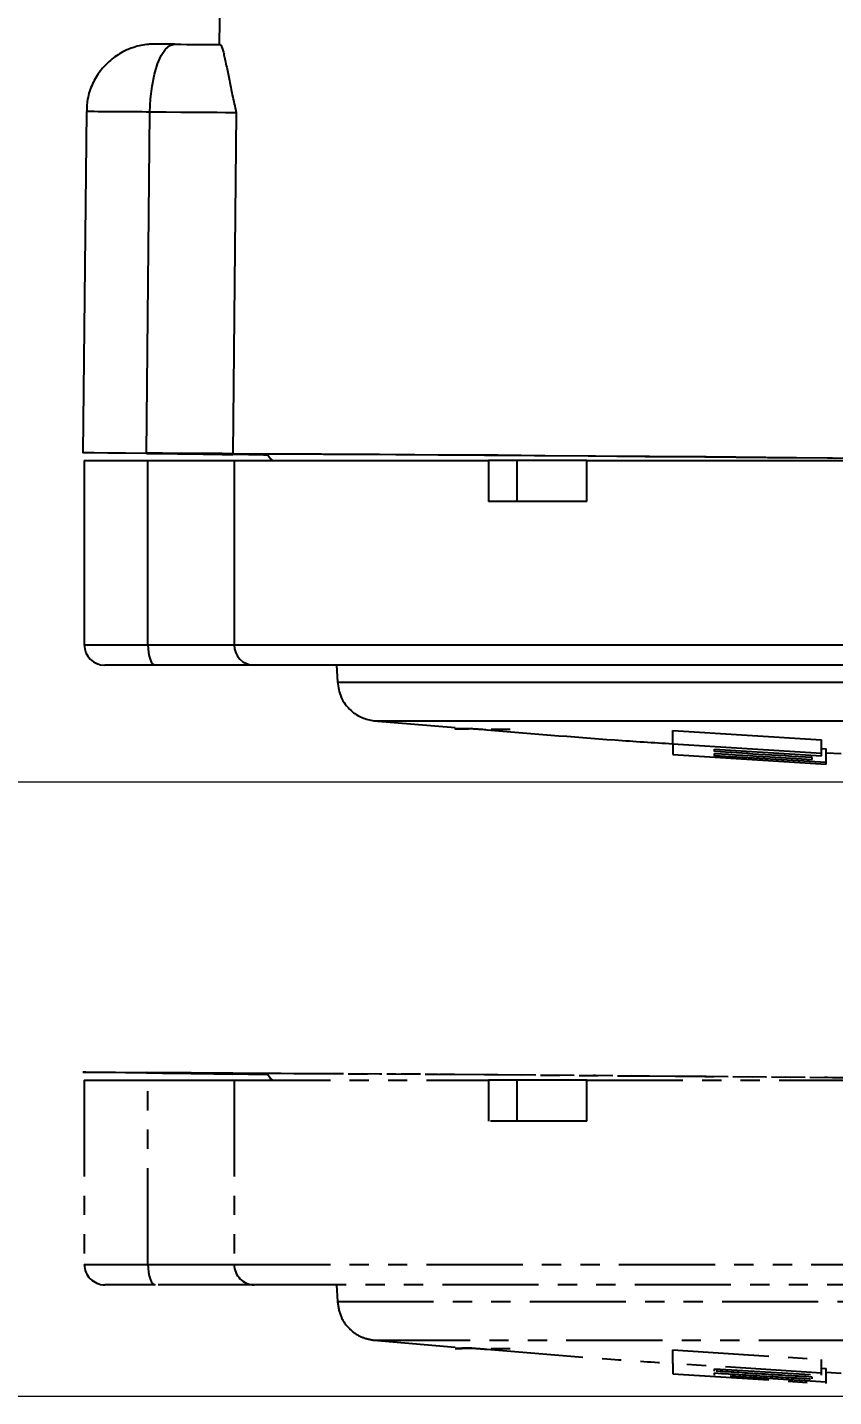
# Model space of a CAD drawing. Header units: millimetres. Extents: x 2454 to 4226, y 715 to 1968.
# Drawn here: x 3118.8 to 3172, y 792.8 to 883.1 of the extents above; entities that cross this region are included whole.
import ezdxf

# ---------------------------------------------------------------- set-up
doc = ezdxf.new("R2010")
doc.units = ezdxf.units.MM
doc.linetypes.add('PHANTOM', pattern=[12.7, 6.35, -1.27, 1.27, -1.27, 1.27, -1.27])
doc.layers.add('标注', color=3, linetype='Continuous', lineweight=13)
doc.styles.add('SLDTEXTSTYLE1', font='txt.shx', dxfattribs={"width": 0.7, "bigfont": 'gbcbig.shx'})
doc.dimstyles.new('SLDDIMSTYLE12$0', dxfattribs={"dimtxt": 12, "dimasz": 10, "dimexe": 0, "dimexo": 0.0625, "dimgap": 0.875, "dimtad": 1, "dimdec": 1, "dimlfac": 1.8, "dimrnd": 1e-09, "dimzin": 12, "dimdsep": 46, "dimtxsty": 'SLDTEXTSTYLE1', "dimcen": 0.09, "dimdle": 8.16, "dimclrd": 3, "dimclre": 3, "dimadec": 0, "dimazin": 3, "dimtfac": 1, "dimtdec": 1, "dimtofl": 0, "dimtmove": 0, "dimatfit": 3, "dimfxl": 0, "dimfrac": 2, "dimtolj": 1, "dimlwd": 5, "dimlwe": 5, "dimarcsym": 0})

# ---------------------------------------------------------------- blocks, each defined once
blk = doc.blocks.new('*D50')
at = {"layer": 'Defpoints', "color": 0, "transparency": 16777216}
for p in [(3205.353, 1072.804), (3019.249, 833.301), (3203.378, 833.301)]:
    blk.add_point(p, dxfattribs=at)
at = {"layer": '标注', "color": 3, "lineweight": 5, "transparency": 16777216}
blk.add_line((3205.291, 1072.804), (3019.249, 1072.804), dxfattribs=at)
at = {"layer": '标注', "color": 3, "linetype": 'Continuous', "lineweight": 5, "transparency": 16777216}
for p, q in [((3019.249, 1062.804), (3019.249, 843.301)), ((3203.316, 833.301), (3019.249, 833.301))]:
    blk.add_line(p, q, dxfattribs=at)
at = {"layer": '标注', "color": 3, "transparency": 16777216}
for points in [[(3017.583, 1062.804), (3020.916, 1062.804), (3019.249, 1072.804)], [(3017.583, 843.301), (3020.916, 843.301), (3019.249, 833.301)]]:
    blk.add_solid(points, dxfattribs=at)
at = {"layer": '标注', "color": 0, "transparency": 16777216, "insert": (3004.66, 912.633), "char_height": 12, "attachment_point": 5, "rotation": 90, "style": 'SLDTEXTSTYLE1'}
blk.add_mtext('\\A1;{\\fSimSun|b0|i0|c134|p2;\\H2.28571x;245}', dxfattribs=at)
blk = doc.blocks.new('*D64')
at = {"layer": 'Defpoints', "color": 0, "transparency": 16777216}
for p in [(3203.378, 833.301), (3018.945, 792.761), (3202.827, 792.761)]:
    blk.add_point(p, dxfattribs=at)
at = {"layer": '标注', "color": 3, "lineweight": 5, "transparency": 16777216}
blk.add_line((3203.316, 833.301), (3018.945, 833.301), dxfattribs=at)
at = {"layer": '标注', "color": 3, "linetype": 'Continuous', "lineweight": 5, "transparency": 16777216}
for p, q in [((3018.945, 823.301), (3018.945, 802.761)), ((3202.765, 792.761), (3018.945, 792.761))]:
    blk.add_line(p, q, dxfattribs=at)
at = {"layer": '标注', "color": 3, "transparency": 16777216}
for points in [[(3017.279, 823.301), (3020.612, 823.301), (3018.945, 833.301)], [(3017.279, 802.761), (3020.612, 802.761), (3018.945, 792.761)]]:
    blk.add_solid(points, dxfattribs=at)
at = {"layer": '标注', "color": 0, "transparency": 16777216, "insert": (3004.356, 813.031), "char_height": 12, "attachment_point": 5, "rotation": 90, "style": 'SLDTEXTSTYLE1'}
blk.add_mtext('\\A1;{\\H2.28571x;45}', dxfattribs=at)

msp = doc.modelspace()

# ---------------------------------------------------------------- linework, layer by layer
at = {"color": 7, "linetype": 'Continuous', "lineweight": 25}
for p, q in [((3131.654, 901.844), (3131.456, 881.958)), ((3122.682, 877.545), (3122.458, 855.046)), ((3126.66, 855.017), (3126.883, 877.516)), ((3132.573, 877.474), (3132.35, 854.975)), ((3122.547, 854.516), (3122.547, 842.366)), ((3122.547, 854.516), (3126.749, 854.516)), ((3126.749, 842.366), (3126.749, 854.516)), ((3126.749, 854.516), (3132.439, 854.516)), ((3132.439, 854.516), (3132.439, 842.366)), ((3132.439, 854.516), (3149.222, 854.516)), ((3149.222, 854.516), (3149.222, 851.816)), ((3151.122, 854.516), (3149.222, 854.516)), ((3151.122, 851.816), (3151.122, 854.516)), ((3155.716, 854.516), (3151.122, 854.516)), ((3155.716, 851.816), (3155.716, 854.516)), ((3155.716, 854.516), (3190.622, 854.516)), ((3155.716, 851.816), (3149.222, 851.816)), ((3122.547, 842.366), (3126.749, 842.366)), ((3126.749, 842.366), (3132.439, 842.366)), ((3132.439, 842.366), (3190.396, 842.366)), ((3127.223, 841.016), (3123.897, 841.016)), ((3133.767, 841.016), (3127.223, 841.016)), ((3190.637, 841.016), (3133.767, 841.016)), ((3139.196, 841.016), (3139.254, 839.903)), ((3139.254, 839.903), (3267.3, 839.903)), ((3141.666, 837.359), (3147.034, 836.9)), ((3141.666, 837.359), (3203.277, 837.359)), ((3149.401, 836.808), (3150.662, 836.808)), ((3161.406, 836.718), (3171.203, 836.096)), ((3161.406, 835.814), (3161.406, 836.718)), ((3171.203, 835.193), (3161.406, 835.814)), ((3161.406, 835.814), (3161.406, 835.137)), ((3171.203, 835.193), (3171.203, 836.096)), ((3161.406, 835.137), (3171.515, 834.5)), ((3164.156, 835.479), (3171.203, 835.049)), ((3171.515, 834.598), (3164.156, 835.045)), ((3171.203, 835.519), (3171.515, 835.5)), ((3171.515, 834.598), (3171.515, 835.5)), ((3171.515, 835.241), (3172.514, 835.188))]:
    msp.add_line(p, q, dxfattribs=at)
at = {"color": 7, "linetype": 'PHANTOM', "lineweight": 25}
for p, q in [((3122.547, 813.639), (3122.547, 801.489)), ((3122.547, 813.639), (3126.749, 813.639)), ((3126.749, 801.489), (3126.749, 813.639)), ((3126.749, 813.639), (3132.439, 813.639)), ((3132.439, 813.639), (3132.439, 801.489)), ((3132.439, 813.639), (3149.222, 813.639)), ((3149.222, 813.639), (3149.222, 810.939)), ((3151.122, 813.639), (3149.222, 813.639)), ((3151.122, 810.939), (3151.122, 813.639)), ((3155.716, 813.639), (3151.122, 813.639)), ((3155.716, 810.939), (3155.716, 813.639)), ((3155.716, 813.639), (3190.622, 813.639)), ((3155.716, 810.939), (3149.222, 810.939)), ((3122.547, 801.489), (3126.749, 801.489)), ((3126.749, 801.489), (3132.439, 801.489)), ((3132.439, 801.489), (3190.396, 801.489)), ((3127.223, 800.139), (3123.897, 800.139)), ((3133.767, 800.139), (3127.223, 800.139)), ((3190.637, 800.139), (3133.767, 800.139)), ((3139.196, 800.139), (3139.254, 799.026)), ((3139.254, 799.026), (3267.3, 799.026)), ((3141.666, 796.482), (3147.034, 796.023)), ((3141.666, 796.482), (3203.277, 796.482)), ((3149.401, 795.931), (3150.662, 795.931)), ((3161.406, 795.841), (3171.203, 795.219)), ((3161.406, 794.937), (3161.406, 795.841)), ((3171.203, 794.316), (3171.203, 795.219)), ((3171.203, 794.316), (3161.406, 794.937)), ((3161.406, 794.937), (3161.406, 794.26)), ((3161.406, 794.26), (3171.515, 793.623)), ((3164.156, 794.602), (3171.203, 794.172)), ((3171.515, 793.721), (3164.156, 794.168)), ((3171.203, 794.642), (3171.515, 794.623)), ((3171.515, 793.721), (3171.515, 794.623)), ((3171.515, 794.364), (3172.514, 794.311))]:
    msp.add_line(p, q, dxfattribs=at)
at = {"color": 7, "linetype": 'Continuous', "lineweight": 25, "flags": 128}
for points in [[(3126.883, 877.516), (3126.922, 878.394), (3127.021, 879.236), (3127.175, 880.012), (3127.378, 880.691), (3127.624, 881.247), (3127.901, 881.658), (3128.201, 881.91), (3128.51, 881.991)], [(3128.51, 881.991), (3128.91, 881.988), (3129.304, 881.984), (3129.693, 881.98), (3130.076, 881.977), (3130.452, 881.974), (3130.822, 881.971), (3131.184, 881.967), (3131.539, 881.964)], [(3132.573, 877.474), (3132.293, 877.475), (3131.87, 877.476), (3131.311, 877.48), (3130.627, 877.485), (3129.828, 877.491), (3128.927, 877.498), (3127.94, 877.507), (3126.883, 877.516)], [(3126.66, 854.991), (3125.271, 855.007), (3124.096, 855.021), (3123.204, 855.032), (3122.648, 855.041), (3122.458, 855.046), (3122.648, 855.047), (3123.204, 855.045), (3124.096, 855.039), (3125.271, 855.03), (3126.66, 855.017)], [(3132.35, 854.975), (3132.069, 854.976), (3131.646, 854.978), (3131.088, 854.981), (3130.403, 854.986), (3129.604, 854.992), (3128.704, 854.999), (3127.717, 855.008), (3126.66, 855.017)], [(3126.66, 854.991), (3127.717, 854.98), (3128.704, 854.969), (3129.604, 854.958), (3130.403, 854.948), (3131.088, 854.94), (3131.646, 854.932), (3132.069, 854.925), (3132.349, 854.92)], [(3128.938, 854.986), (3128.18, 854.993), (3127.538, 854.999), (3127.109, 855.001), (3126.958, 855.001), (3127.109, 854.998), (3127.538, 854.993), (3128.18, 854.985), (3128.938, 854.977), (3129.696, 854.97), (3130.338, 854.965), (3130.767, 854.962), (3130.918, 854.962), (3130.767, 854.965), (3130.338, 854.971), (3129.696, 854.978), (3128.938, 854.986)], [(3134.663, 854.878), (3133.376, 854.9), (3132.349, 854.92)], [(3132.35, 854.975), (3133.376, 854.975), (3134.718, 854.972), (3136.37, 854.965), (3138.324, 854.955), (3140.572, 854.942), (3143.103, 854.926), (3145.906, 854.906), (3148.968, 854.884), (3152.275, 854.859), (3155.813, 854.831), (3159.565, 854.8), (3163.515, 854.767), (3167.644, 854.731), (3171.934, 854.693), (3176.365, 854.653), (3180.918, 854.612), (3185.571, 854.568), (3190.304, 854.523)], [(3175.857, 854.652), (3171.62, 854.689), (3167.528, 854.725), (3163.598, 854.759), (3159.848, 854.79), (3156.297, 854.819), (3152.959, 854.845), (3149.85, 854.868), (3146.985, 854.889), (3144.376, 854.907), (3142.036, 854.921), (3139.975, 854.933), (3138.201, 854.941), (3136.725, 854.946), (3135.552, 854.948), (3134.687, 854.947), (3134.135, 854.943), (3133.898, 854.935), (3133.977, 854.924), (3134.372, 854.91), (3134.65, 854.903)], [(3134.628, 854.947), (3134.866, 854.606), (3134.967, 854.516)], [(3126.749, 842.366), (3126.758, 842.103), (3126.785, 841.849), (3126.829, 841.616), (3126.888, 841.411), (3126.96, 841.244), (3127.042, 841.119), (3127.131, 841.042), (3127.223, 841.016)]]:
    msp.add_lwpolyline(points, dxfattribs=at)
at = {"color": 7, "linetype": 'PHANTOM', "lineweight": 25, "flags": 128}
for points in [[(3126.66, 814.114), (3125.271, 814.13), (3124.096, 814.144), (3123.204, 814.155), (3122.648, 814.164), (3122.458, 814.169), (3122.648, 814.17), (3123.204, 814.168), (3124.096, 814.162), (3125.271, 814.152), (3126.66, 814.14)], [(3132.35, 814.098), (3132.069, 814.099), (3131.646, 814.101), (3131.088, 814.104), (3130.403, 814.109), (3129.604, 814.115), (3128.704, 814.122), (3127.717, 814.131), (3126.66, 814.14)], [(3126.66, 814.114), (3127.717, 814.103), (3128.704, 814.092), (3129.604, 814.081), (3130.403, 814.071), (3131.088, 814.063), (3131.646, 814.055), (3132.069, 814.048), (3132.349, 814.043)], [(3128.938, 814.109), (3128.18, 814.116), (3127.538, 814.122), (3127.109, 814.124), (3126.958, 814.124), (3127.109, 814.121), (3127.538, 814.116), (3128.18, 814.108), (3128.938, 814.1), (3129.696, 814.093), (3130.338, 814.088), (3130.767, 814.085), (3130.918, 814.085), (3130.767, 814.088), (3130.338, 814.094), (3129.696, 814.101), (3128.938, 814.109)], [(3134.663, 814), (3133.376, 814.023), (3132.349, 814.043)], [(3132.35, 814.098), (3133.376, 814.098), (3134.718, 814.095), (3136.37, 814.088), (3138.324, 814.078), (3140.572, 814.065), (3143.103, 814.049), (3145.906, 814.029), (3148.968, 814.007), (3152.275, 813.982), (3155.813, 813.953), (3159.565, 813.923), (3163.515, 813.89), (3167.644, 813.854), (3171.934, 813.816), (3176.365, 813.776), (3180.918, 813.735), (3185.571, 813.691), (3190.304, 813.646)], [(3190.452, 813.639), (3189.235, 813.651), (3184.685, 813.693), (3180.219, 813.735), (3175.857, 813.775), (3171.62, 813.812), (3167.528, 813.848), (3163.598, 813.882), (3159.848, 813.913), (3156.297, 813.942), (3152.959, 813.968), (3149.85, 813.991), (3146.985, 814.012), (3144.376, 814.03), (3142.036, 814.044), (3139.975, 814.056), (3138.201, 814.064), (3136.725, 814.069), (3135.552, 814.071), (3134.687, 814.07), (3134.135, 814.065), (3133.898, 814.058), (3133.977, 814.047), (3134.372, 814.033), (3134.65, 814.026)], [(3134.628, 814.07), (3134.866, 813.729), (3134.967, 813.639)], [(3126.749, 801.489), (3126.758, 801.226), (3126.785, 800.972), (3126.829, 800.739), (3126.888, 800.534), (3126.96, 800.367), (3127.042, 800.242), (3127.131, 800.165), (3127.223, 800.139)]]:
    msp.add_lwpolyline(points, dxfattribs=at)
at = {"color": 7, "linetype": 'Continuous', "lineweight": 25}
for centre, radius, start, end in [((3122.129, 490.167), 387.378, 89.29684, 89.91826), ((3123.897, 842.366), 1.35, 180, 270), ((3133.778, 842.355), 1.339, 179.53784, 269.53025)]:
    msp.add_arc(centre, radius, start, end, dxfattribs=at)
at = {"color": 7, "linetype": 'PHANTOM', "lineweight": 25}
for centre, radius, start, end in [((3123.897, 801.489), 1.35, 180, 270), ((3133.778, 801.478), 1.339, 179.53784, 269.53025)]:
    msp.add_arc(centre, radius, start, end, dxfattribs=at)
at = {"color": 7, "linetype": 'Continuous', "lineweight": 25}
for points, knots in [([(3127.789, 881.997), (3127.665, 881.998), (3127.354, 882), (3127.271, 882.001), (3127.112, 882), (3126.983, 881.997), (3126.528, 881.969), (3125.871, 881.835), (3125.017, 881.479), (3124.256, 880.966), (3123.569, 880.245), (3123.053, 879.377), (3122.733, 878.453), (3122.713, 877.822), (3122.704, 877.544)], [0, 0, 0, 0, 0.062337, 0.155488, 0.167114, 0.17841, 0.209838, 0.327338, 0.419787, 0.53958, 0.65434, 0.774327, 0.900367, 1, 1, 1, 1]), ([(3128.514, 881.991), (3128.305, 881.993), (3128.019, 881.996), (3127.838, 881.997), (3127.789, 881.997)], [0, 0, 0, 0, 0.733147, 1, 1, 1, 1]), ([(3131.539, 881.964), (3131.586, 881.889), (3131.65, 881.786), (3131.766, 881.306), (3131.85, 880.932), (3131.967, 880.375), (3132.12, 879.617), (3132.325, 878.598), (3132.485, 877.871), (3132.573, 877.474)], [0, 0, 0, 0, 0.230707, 0.315448, 0.404945, 0.499649, 0.659665, 0.813802, 1, 1, 1, 1]), ([(3139.253, 839.926), (3139.307, 839.579), (3139.42, 838.864), (3140.059, 838.04), (3140.847, 837.519), (3141.399, 837.411), (3141.666, 837.359)], [0, 0, 0, 0, 0.272061, 0.561967, 0.787938, 1, 1, 1, 1]), ([(3148.128, 836.836), (3147.823, 836.83), (3147.197, 836.819), (3146.94, 836.815), (3147.197, 836.819), (3147.823, 836.83), (3148.128, 836.836)], [0, 0, 0, 0, 0.244271, 0.5, 0.755729, 1, 1, 1, 1]), ([(3148.128, 836.836), (3148.161, 836.835), (3148.224, 836.835), (3148.445, 836.82), (3148.738, 836.798), (3148.993, 836.777), (3149.128, 836.765)], [0, 0, 0, 0, 0.246867, 0.4801817, 0.7238276, 1, 1, 1, 1]), ([(3149.128, 836.765), (3151.933, 836.527), (3156.002, 836.181), (3160.126, 835.917), (3161.406, 835.835)], [0, 0, 0, 0, 0.689511, 1, 1, 1, 1]), ([(3164.156, 835.325), (3164.156, 835.353), (3164.156, 835.402), (3164.156, 835.455), (3164.156, 835.479)], [0, 0, 0, 0, 0.556914, 1, 1, 1, 1]), ([(3170.589, 834.93), (3169.411, 834.998), (3167.265, 835.121), (3165.121, 835.262), (3164.156, 835.325)], [0, 0, 0, 0, 0.549556, 1, 1, 1, 1]), ([(3164.156, 835.203), (3165.381, 835.123), (3167.525, 834.982), (3169.67, 834.86), (3170.589, 834.807)], [0, 0, 0, 0, 0.571417, 1, 1, 1, 1]), ([(3164.156, 835.045), (3164.156, 835.073), (3164.156, 835.123), (3164.156, 835.178), (3164.156, 835.203)], [0, 0, 0, 0, 0.556665, 1, 1, 1, 1]), ([(3170.589, 834.807), (3170.589, 834.829), (3170.589, 834.869), (3170.589, 834.911), (3170.589, 834.93)], [0, 0, 0, 0, 0.556601, 1, 1, 1, 1]), ([(3171.203, 835.049), (3171.203, 835.075), (3171.203, 835.122), (3171.203, 835.171), (3171.203, 835.193)], [0, 0, 0, 0, 0.55628, 1, 1, 1, 1]), ([(3171.515, 834.5), (3171.515, 834.518), (3171.515, 834.549), (3171.515, 834.583), (3171.515, 834.598)], [0, 0, 0, 0, 0.556911, 1, 1, 1, 1])]:
    msp.add_open_spline(points, degree=3, knots=knots, dxfattribs=at)
at = {"color": 7, "linetype": 'PHANTOM', "lineweight": 25}
for points, knots in [([(3139.253, 799.049), (3139.307, 798.702), (3139.42, 797.987), (3140.059, 797.163), (3140.847, 796.642), (3141.399, 796.534), (3141.666, 796.482)], [0, 0, 0, 0, 0.272061, 0.561967, 0.787938, 1, 1, 1, 1]), ([(3148.128, 795.959), (3147.823, 795.953), (3147.197, 795.942), (3146.94, 795.938), (3147.197, 795.942), (3147.823, 795.953), (3148.128, 795.959)], [0, 0, 0, 0, 0.244271, 0.5, 0.755729, 1, 1, 1, 1]), ([(3148.128, 795.959), (3148.161, 795.958), (3148.224, 795.957), (3148.445, 795.943), (3148.738, 795.921), (3148.993, 795.9), (3149.128, 795.888)], [0, 0, 0, 0, 0.246867, 0.4801817, 0.7238276, 1, 1, 1, 1]), ([(3149.128, 795.888), (3151.933, 795.65), (3156.002, 795.304), (3160.126, 795.04), (3161.406, 794.958)], [0, 0, 0, 0, 0.689511, 1, 1, 1, 1]), ([(3164.156, 794.448), (3164.156, 794.476), (3164.156, 794.525), (3164.156, 794.578), (3164.156, 794.602)], [0, 0, 0, 0, 0.556914, 1, 1, 1, 1]), ([(3170.589, 794.053), (3169.411, 794.121), (3167.265, 794.244), (3165.121, 794.385), (3164.156, 794.448)], [0, 0, 0, 0, 0.549556, 1, 1, 1, 1]), ([(3164.156, 794.326), (3165.381, 794.246), (3167.525, 794.105), (3169.67, 793.983), (3170.589, 793.93)], [0, 0, 0, 0, 0.571417, 1, 1, 1, 1]), ([(3164.156, 794.168), (3164.156, 794.196), (3164.156, 794.246), (3164.156, 794.301), (3164.156, 794.326)], [0, 0, 0, 0, 0.556665, 1, 1, 1, 1]), ([(3171.203, 794.172), (3171.203, 794.198), (3171.203, 794.245), (3171.203, 794.294), (3171.203, 794.316)], [0, 0, 0, 0, 0.55628, 1, 1, 1, 1]), ([(3170.589, 793.93), (3170.589, 793.952), (3170.589, 793.992), (3170.589, 794.034), (3170.589, 794.053)], [0, 0, 0, 0, 0.556601, 1, 1, 1, 1]), ([(3171.515, 793.623), (3171.515, 793.641), (3171.515, 793.672), (3171.515, 793.706), (3171.515, 793.721)], [0, 0, 0, 0, 0.556911, 1, 1, 1, 1])]:
    msp.add_open_spline(points, degree=3, knots=knots, dxfattribs=at)

# ---------------------------------------------------------------- dimensions: what is measured, and where the dimension line sits
at = {"layer": '标注'}
for base, p1, p2, text, picture, middle in [((3019.249, 833.301), (3205.353, 1072.804), (3203.378, 833.301), '{\\fSimSun|b0|i0|c134|p2;\\H2.28571x;245}', '*D50', (3019.249, 912.633)), ((3018.945, 792.761), (3203.378, 833.301), (3202.827, 792.761), '{\\H2.28571x;45}', '*D64', (3018.945, 813.031))]:
    dim = msp.add_linear_dim(base=base, p1=p1, p2=p2, angle=90, text=text, dimstyle='SLDDIMSTYLE12$0', override={"dimtdec": 3, "dimtzin": 0}, dxfattribs=at)
    dim.commit()
    dim.dimension.update_dxf_attribs({"geometry": picture, "text_midpoint": middle, "dimtype": 160})

doc.saveas('drawing.dxf')
